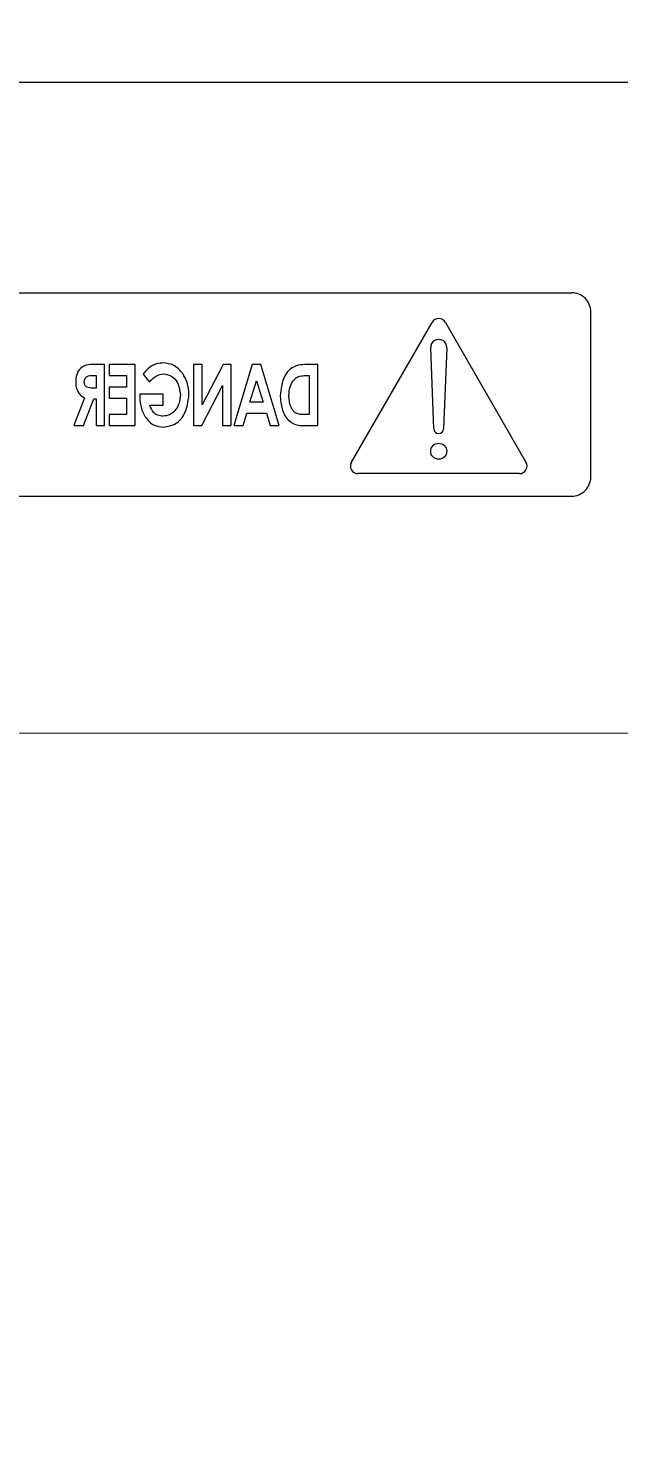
# Model space of a CAD drawing. Header units: feet. Extents: x -21 to 5170, y -254 to 1413.
# Drawn here: x 2075.192 to 2076.943, y 46.887 to 51.065 of the extents above; entities that cross this region are included whole.
import ezdxf
from ezdxf import colors
from ezdxf.entities.mleader import LeaderData, LeaderLine
from ezdxf.math import Vec2, Vec3

# ---------------------------------------------------------------- set-up
doc = ezdxf.new("R2010")
doc.units = ezdxf.units.FT
doc.header["$MEASUREMENT"] = 0
doc.layers.add('ATI CENTER SUPPORT', color=7, linetype='Continuous')
doc.layers.add('G-ANNO-TEXT', color=1, linetype='Continuous')
doc.styles.add('NEI-A', font='arial.ttf')

msp = doc.modelspace()

# ---------------------------------------------------------------- leaders
at = {"layer": 'G-ANNO-TEXT'}
ml = msp.add_multileader_mtext('Standard', dxfattribs=at)
ml.set_content('HANGER POSITION ALONG THE MESSENGER WIRE  MAY BE ADJUSTED TO ACCOMMODATE CABLE BENDING RADIUS LIMITATIONS', color=256, style='NEI-A')
ml.set_leader_properties()
ml.build(insert=Vec2(0, 0))
ml.multileader.update_dxf_attribs({"dogleg_length": 0.89968, "arrow_head_size": 3})
ctx = ml.context
ctx.base_point, ctx.char_height, ctx.arrow_head_size, ctx.landing_gap_size, ctx.plane_origin = Vec3(2012.82527, 44.0554, 0.11854), 2, 3, 1.53573, Vec3(1932.67449, 110.91048, 0.11854)
notes = []
notes.append((ctx, [(0, (1, 1, 0), (2011.92559, 44.0554, 0.11854), (1, 0), 0.89968, [(0, [(2002.10417, 59.11993, 0.11854)], 0, [])])]))
ctx.mtext.insert, ctx.mtext.width, ctx.mtext.flow_direction = Vec3(2014.361, 45.07245, 0.11854), 66.8767531, 5
ctx.mtext.has_bg_fill, ctx.mtext.bg_color, ctx.mtext.bg_scale_factor, ctx.mtext.bg_transparency, ctx.mtext.use_window_bg_color = 1, -1073741824, 1.5, 0, 1
for ctx, leaders in notes:
    for number, flags, end, landing, length, lines in leaders:
        leader = LeaderData()
        leader.index, (leader.has_last_leader_line, leader.has_dogleg_vector, leader.attachment_direction) = number, flags
        leader.last_leader_point, leader.dogleg_vector, leader.dogleg_length = Vec3(end), Vec3(landing), length
        for number, points, colour, breaks in lines:
            line = LeaderLine()
            line.index, line.vertices, line.color, line.breaks = number, Vec3.list(points), colors.encode_raw_color(colour), breaks
            leader.lines.append(line)
        ctx.leaders.append(leader)

# ---------------------------------------------------------------- next in the draw order: linework, layer by layer
at = {"layer": 'ATI CENTER SUPPORT', "color": 8, "linetype": 'Continuous', "lineweight": 15}
for p, q in [((2078.84262, 50.90399), (1861.30049, 50.90399)), ((2072.8161, 50.28096), (2076.80275, 50.28096)), ((2076.85973, 49.7349), (2076.85973, 50.22398)), ((2076.15013, 49.77883), (2076.38918, 50.19288)), ((2076.42866, 50.19288), (2076.66771, 49.77883)), ((2076.39469, 49.87704), (2076.38519, 50.11788)), ((2076.43264, 50.11788), (2076.42315, 49.87704)), ((2075.41878, 50.068), (2075.38961, 50.068)), ((2075.41878, 49.88709), (2075.41878, 50.068)), ((2075.50901, 50.068), (2075.43246, 50.068)), ((2075.43246, 50.068), (2075.43246, 50.03553)), ((2075.50901, 49.88709), (2075.50901, 50.068)), ((2075.68249, 50.068), (2075.68249, 49.88709)), ((2075.70801, 50.068), (2075.68249, 50.068)), ((2075.70801, 49.94896), (2075.70801, 50.068)), ((2075.76976, 50.068), (2075.70801, 49.94896)), ((2075.79382, 50.068), (2075.76976, 50.068)), ((2075.79382, 49.88709), (2075.79382, 50.068)), ((2075.85628, 50.068), (2075.80171, 49.88709)), ((2075.88162, 50.068), (2075.85628, 50.068)), ((2075.93623, 49.88709), (2075.88162, 50.068)), ((2076.05081, 50.068), (2076.01913, 50.068)), ((2076.05081, 49.88709), (2076.05081, 50.068)), ((2075.38497, 50.03553), (2075.39327, 50.03553)), ((2075.39327, 50.03553), (2075.39327, 49.99842)), ((2075.43246, 50.03553), (2075.48349, 50.03553)), ((2075.48349, 50.03553), (2075.48349, 50.00074)), ((2075.53254, 50.03923), (2075.55164, 50.01571)), ((2075.70673, 49.88709), (2075.76831, 50.00578)), ((2075.76831, 50.00578), (2075.76831, 49.88709)), ((2075.84925, 49.95668), (2075.86897, 50.01948)), ((2075.86897, 50.01948), (2075.88872, 49.95668)), ((2076.01583, 50.03553), (2076.02529, 50.03553)), ((2076.02529, 50.03553), (2076.02529, 49.91957)), ((2075.35935, 49.96965), (2075.32717, 49.88709)), ((2075.35572, 49.88709), (2075.38642, 49.96595)), ((2075.39327, 49.99842), (2075.38377, 49.99842)), ((2075.38642, 49.96595), (2075.39327, 49.96595)), ((2075.39327, 49.96595), (2075.39327, 49.88709)), ((2075.48349, 50.00074), (2075.43246, 50.00074)), ((2075.43246, 50.00074), (2075.43246, 49.96827)), ((2075.43246, 49.96827), (2075.48349, 49.96827)), ((2075.48349, 49.96827), (2075.48349, 49.91957)), ((2075.52287, 49.97987), (2075.52269, 49.97215)), ((2075.59227, 49.97987), (2075.52287, 49.97987)), ((2075.59227, 49.9474), (2075.59227, 49.97987)), ((2075.55233, 49.9474), (2075.59227, 49.9474)), ((2075.82903, 49.88709), (2075.83983, 49.9242)), ((2075.83983, 49.9242), (2075.89814, 49.9242)), ((2075.88872, 49.95668), (2075.84925, 49.95668)), ((2075.89814, 49.9242), (2075.90894, 49.88709)), ((2075.32717, 49.88709), (2075.35572, 49.88709)), ((2075.39327, 49.88709), (2075.41878, 49.88709)), ((2075.48349, 49.91957), (2075.43246, 49.91957)), ((2075.43246, 49.91957), (2075.43246, 49.88709)), ((2075.43246, 49.88709), (2075.50901, 49.88709)), ((2075.68249, 49.88709), (2075.70673, 49.88709)), ((2075.76831, 49.88709), (2075.79382, 49.88709)), ((2075.80171, 49.88709), (2075.82903, 49.88709)), ((2075.90894, 49.88709), (2075.93623, 49.88709)), ((2076.02529, 49.91957), (2076.01232, 49.91957)), ((2076.01866, 49.88709), (2076.05081, 49.88709)), ((2076.64797, 49.74465), (2076.16986, 49.74465)), ((2072.8161, 49.67792), (2076.80275, 49.67792)), ((2077.87777, 48.97464), (1862.26535, 49.05638))]:
    msp.add_line(p, q, dxfattribs=at)
msp.add_circle((2076.40892, 49.81112), 0.02374, dxfattribs=at)
for centre, radius, start, end in [((2076.80276, 50.22398), 0.05698, 359.99652, 90.00387), ((2076.40892, 50.18149), 0.02279, 30.00173, 149.99827), ((2076.40892, 50.11881), 0.02374, 357.74569, 182.25431), ((2076.40892, 49.8776), 0.01424, 182.25105, 357.74895), ((2076.16987, 49.76744), 0.02279, 150, 269.99035), ((2076.64797, 49.76744), 0.02279, 269.99827, 30), ((2076.80276, 49.7349), 0.05698, 269.9961, 0.00351)]:
    msp.add_arc(centre, radius, start, end, dxfattribs=at)
for points, knots in [([(2075.38961, 50.068), (2075.38127, 50.06805), (2075.36476, 50.06815), (2075.34344, 50.05599), (2075.33427, 50.03607), (2075.3334, 50.02311), (2075.33297, 50.01662)], [0, 0, 0, 0, 0.2818355, 0.5580839, 0.7787183, 1, 1, 1, 1]), ([(2075.55897, 50.06409), (2075.55332, 50.06021), (2075.54321, 50.05326), (2075.53581, 50.04352), (2075.53254, 50.03923)], [0, 0, 0, 0, 0.5592803, 1, 1, 1, 1]), ([(2075.59332, 50.07264), (2075.5866, 50.0722), (2075.5746, 50.07142), (2075.56375, 50.06633), (2075.55897, 50.06409)], [0, 0, 0, 0, 0.5596901, 1, 1, 1, 1]), ([(2075.65033, 50.04101), (2075.6418, 50.051), (2075.62657, 50.06886), (2075.60349, 50.07149), (2075.59332, 50.07264)], [0, 0, 0, 0, 0.5593872, 1, 1, 1, 1]), ([(2076.01913, 50.068), (2076.01038, 50.06778), (2075.99295, 50.06734), (2075.96784, 50.05692), (2075.9446, 50.0253), (2075.94159, 49.99574), (2075.93948, 49.97501)], [0, 0, 0, 0, 0.1879073, 0.37412121, 0.56114536, 1, 1, 1, 1]), ([(2075.33297, 50.01662), (2075.33322, 50.01126), (2075.33372, 50.00056), (2075.3392, 49.9864), (2075.34822, 49.97569), (2075.35564, 49.97166), (2075.35935, 49.96965)], [0, 0, 0, 0, 0.2804041, 0.5600625, 0.7799401, 1, 1, 1, 1]), ([(2075.35848, 50.01705), (2075.35882, 50.02018), (2075.35934, 50.02488), (2075.36293, 50.03005), (2075.37033, 50.03593), (2075.37847, 50.03571), (2075.38497, 50.03553)], [0, 0, 0, 0, 0.2497233, 0.3754399, 0.5009659, 1, 1, 1, 1]), ([(2075.38377, 49.99842), (2075.37748, 49.99846), (2075.3696, 49.99851), (2075.36211, 50.00401), (2075.35894, 50.00936), (2075.35866, 50.01398), (2075.35848, 50.01705)], [0, 0, 0, 0, 0.4989007, 0.6242206, 0.7496714, 1, 1, 1, 1]), ([(2075.55164, 50.01571), (2075.55797, 50.02318), (2075.56926, 50.03649), (2075.58635, 50.03905), (2075.59386, 50.04017)], [0, 0, 0, 0, 0.5606051, 1, 1, 1, 1]), ([(2075.59386, 50.04017), (2075.60204, 50.03876), (2075.61844, 50.03594), (2075.63882, 50.01236), (2075.6416, 49.99132), (2075.64329, 49.97849)], [0, 0, 0, 0, 0.2792754, 0.5602916, 1, 1, 1, 1]), ([(2075.66881, 49.97846), (2075.66798, 49.99096), (2075.66651, 50.01329), (2075.65527, 50.03253), (2075.65033, 50.04101)], [0, 0, 0, 0, 0.5598373, 1, 1, 1, 1]), ([(2075.96499, 49.97559), (2075.96532, 49.98474), (2075.96591, 50.00105), (2075.97433, 50.01494), (2075.97804, 50.02104)], [0, 0, 0, 0, 0.5606698, 1, 1, 1, 1]), ([(2075.97804, 50.02104), (2075.98081, 50.02381), (2075.98638, 50.02937), (2075.99964, 50.03464), (2076.00969, 50.03519), (2076.01583, 50.03553)], [0, 0, 0, 0, 0.27975773, 0.55985313, 1, 1, 1, 1]), ([(2075.52269, 49.97215), (2075.52377, 49.96035), (2075.52592, 49.93675), (2075.54122, 49.90702), (2075.56459, 49.88576), (2075.58329, 49.88356), (2075.59263, 49.88246)], [0, 0, 0, 0, 0.2805951, 0.5609755, 0.7805729, 1, 1, 1, 1]), ([(2075.64329, 49.97849), (2075.64263, 49.96997), (2075.6413, 49.95294), (2075.6291, 49.93209), (2075.61197, 49.91743), (2075.59857, 49.91576), (2075.59187, 49.91493)], [0, 0, 0, 0, 0.2805437, 0.56059, 0.7804524, 1, 1, 1, 1]), ([(2075.59263, 49.88246), (2075.60539, 49.88453), (2075.63094, 49.8887), (2075.66227, 49.92578), (2075.66633, 49.95848), (2075.66881, 49.97846)], [0, 0, 0, 0, 0.2793192, 0.5596829, 1, 1, 1, 1]), ([(2075.93948, 49.97501), (2075.9404, 49.96229), (2075.94224, 49.93692), (2075.95836, 49.90347), (2075.98837, 49.88649), (2076.00851, 49.88689), (2076.01866, 49.88709)], [0, 0, 0, 0, 0.2812261, 0.5608997, 0.7785988, 1, 1, 1, 1]), ([(2076.01232, 49.91957), (2076.00312, 49.91972), (2075.99028, 49.91992), (2075.9778, 49.93032), (2075.96727, 49.94676), (2075.96599, 49.96296), (2075.96499, 49.97559)], [0, 0, 0, 0, 0.3133014, 0.436808, 0.5607672, 1, 1, 1, 1]), ([(2075.59187, 49.91493), (2075.5867, 49.91538), (2075.57637, 49.91629), (2075.56075, 49.92756), (2075.55553, 49.93987), (2075.55233, 49.9474)], [0, 0, 0, 0, 0.2802486, 0.5598967, 1, 1, 1, 1])]:
    msp.add_open_spline(points, degree=3, knots=knots, dxfattribs=at)

doc.saveas('drawing.dxf')
